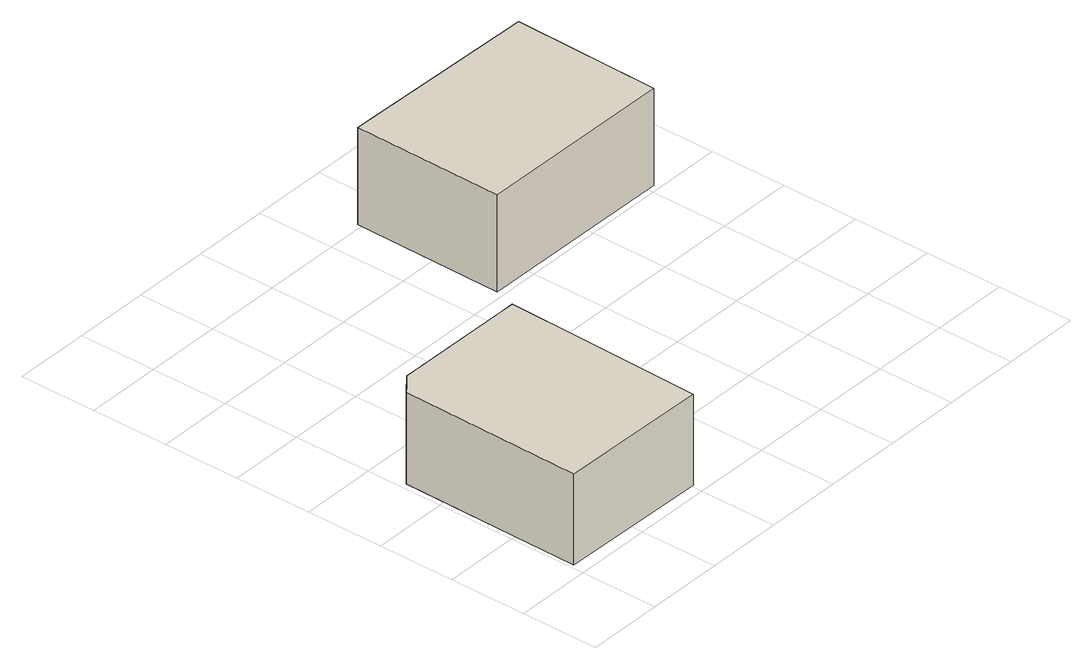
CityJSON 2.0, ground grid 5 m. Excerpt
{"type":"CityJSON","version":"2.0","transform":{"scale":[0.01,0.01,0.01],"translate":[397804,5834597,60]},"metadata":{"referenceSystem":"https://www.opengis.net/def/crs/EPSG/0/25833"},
"CityObjects":{
"building1":{"type":"Building","attributes":{"Gemeindeschluessel":"11000003","BezugspunktDach":"2200","function":"31001_1010","measuredHeight":5.97,"storeysAboveGround":1},"address":[{"country":"Germany","locality":"Berlin","thoroughfareNumber":"162","thoroughfareName":"Hobrechtsfelder Chaussee"}],"geometry":[{"type":"Solid","lod":"1","boundaries":[[[[0,1,2,3,4,5]],[[6,7,8,9,10,11]],[[6,11,5,4]],[[7,6,4,3]],[[8,7,3,2]],[[9,8,2,1]],[[10,9,1,0]],[[11,10,0,5]]]]}]},
"building2":{"type":"Building","attributes":{"Gemeindeschluessel":"11000003","BezugspunktDach":"2200","function":"31001_1010","measuredHeight":8.31,"storeysAboveGround":1},"address":[{"country":"Germany","locality":"Berlin","thoroughfareNumber":"164","thoroughfareName":"Hobrechtsfelder Chaussee"}],"geometry":[{"type":"Solid","lod":"1","boundaries":[[[[12,13,14,15]],[[16,17,18,19]],[[16,19,15,14]],[[17,16,14,13]],[[18,17,13,12]],[[19,18,12,15]]]]}]}
},
"vertices":[
[1006,62,619],[1040,1353,619],[951,1354,619],[158,1358,619],[34,1259,619],[18,79,619],[34,1259,22],[158,1358,22],[951,1354,22],[1040,1353,22],[1006,62,22],[18,79,22],
[3057,2038,649],[3078,2999,649],[1758,3027,649],[1746,2045,649],[1758,3027,14],[3078,2999,14],[3057,2038,14],[1746,2045,14]
]}
